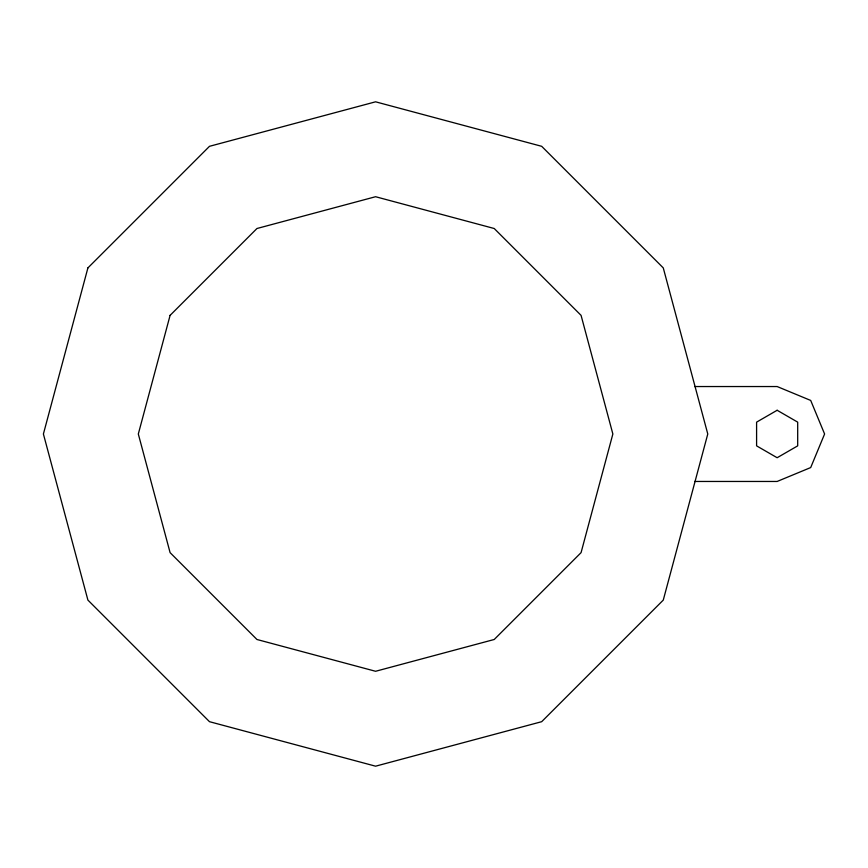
<?xml version="1.0" encoding="UTF-8"?>
<svg xmlns="http://www.w3.org/2000/svg" width="868" height="868" viewBox="0 0 868 868"><rect width="100%" height="100%" fill="white"/><g stroke="black" fill="none" stroke-linecap="round" stroke-linejoin="round"><path stroke-width="1.3" d="M694.704 386.542L777.142 386.542L810.701 400.441L824.6 434L810.701 467.559L777.142 481.458L694.704 481.458M87.907 267.908L43.4 434L87.907 600.092L209.492 721.688L375.584 766.184L541.686 721.688L663.271 600.092L707.778 434L663.271 267.908L541.686 146.312L375.584 101.816L209.492 146.312L87.907 267.908M170.095 315.366L138.316 434L170.095 552.634L256.95 639.488L375.584 671.279L494.228 639.488L581.072 552.634L612.862 434L581.072 315.366L494.228 228.512L375.584 196.721L256.95 228.512L170.095 315.366M777.142 410.271L756.592 422.141L756.592 445.859L777.142 457.729L797.692 445.859L797.692 422.141L777.142 410.271"/></g></svg>
